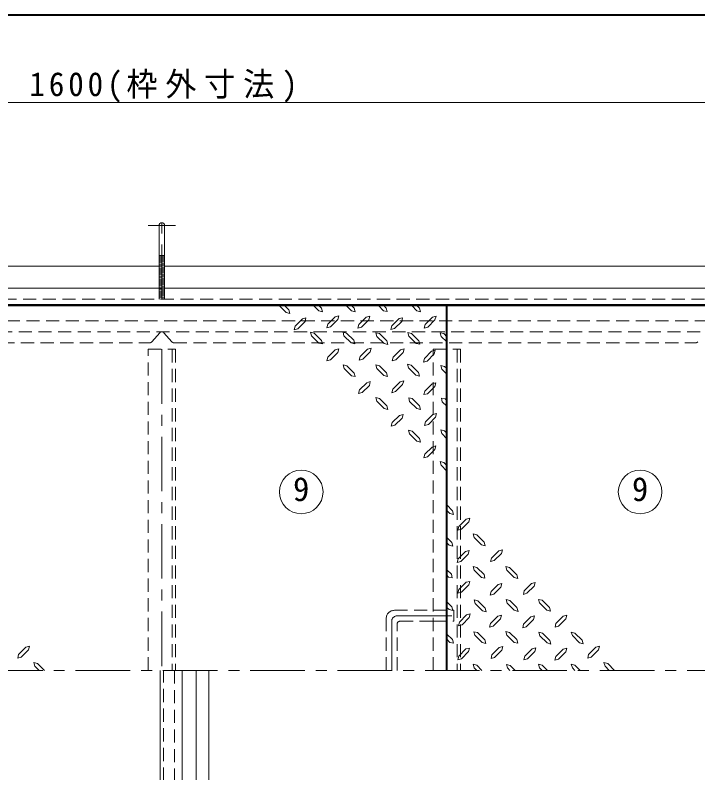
# Model space of a CAD drawing. Units: millimetres at full size, sheet at 1:10; details may follow other scales. Extents: x -2102 to 1948, y -1411 to 1399.
# Drawn here: x -441 to 184, y 706 to 1399 of the extents above; entities that cross this region are included whole.
import ezdxf
from ezdxf.enums import TextEntityAlignment as Align

# ---------------------------------------------------------------- set-up
doc = ezdxf.new("R2010")
doc.units = ezdxf.units.MM
doc.header["$LTSCALE"] = 10
doc.linetypes.add('CHAIN1', pattern=[8, 5, -1, 1, -1])
doc.linetypes.add('DASHED1', pattern=[1.8, 1.2, -0.6])
doc.layers.add('0-0____1', color=4, linetype='Continuous', lineweight=9)
doc.styles.add('ＭＳ ゴシック', font='')
doc.styles.get('ＭＳ ゴシック').set_extended_font_data('MS Gothic')

msp = doc.modelspace()

# ---------------------------------------------------------------- linework, layer by layer
at = {"layer": '0-0____1', "color": 1, "lineweight": 40}
for p, q in [((1947.86, 1399.46), (-2102.14, 1399.46)), ((-46.14, 799.46), (-46.14, 1133.46))]:
    msp.add_line(p, q, dxfattribs=at)
at = {"layer": '0-0____1'}
for p, q in [((-1107.14, 1319.46), (492.86, 1319.46)), ((-309.64, 1179.36), (-304.64, 1179.36)), ((-304.64, 1178.49), (-309.64, 1178.89)), ((-304.64, 1177.48), (-309.64, 1177.89)), ((-304.64, 1176.48), (-309.64, 1176.89)), ((-304.64, 1175.48), (-309.64, 1175.88)), ((-304.64, 1174.47), (-309.64, 1174.88)), ((-304.64, 1173.47), (-309.64, 1173.88)), ((-304.64, 1172.47), (-309.64, 1172.87)), ((-874.64, 1169.46), (-309.64, 1169.46)), ((-304.64, 1171.46), (-309.64, 1171.87)), ((-304.64, 1170.46), (-309.64, 1170.87)), ((-304.64, 1169.46), (-309.64, 1169.86)), ((-304.64, 1168.45), (-309.64, 1168.86)), ((-304.64, 1167.45), (-309.64, 1167.86)), ((-304.64, 1166.45), (-309.64, 1166.85)), ((-304.64, 1165.44), (-309.64, 1165.85)), ((-304.64, 1169.46), (497.86, 1169.46)), ((-304.64, 1164.44), (-309.64, 1164.85)), ((-304.64, 1163.44), (-309.64, 1163.84)), ((-304.64, 1162.43), (-309.64, 1162.84)), ((-304.64, 1161.43), (-309.64, 1161.84)), ((-304.64, 1160.43), (-309.64, 1160.83)), ((-304.64, 1159.42), (-309.64, 1159.83)), ((-304.64, 1158.42), (-309.64, 1158.83)), ((-304.64, 1157.42), (-309.64, 1157.82)), ((-304.64, 1156.41), (-309.64, 1156.82)), ((-304.64, 1155.41), (-309.64, 1155.82)), ((-304.64, 1154.41), (-309.64, 1154.81)), ((-304.64, 1153.4), (-309.64, 1153.81)), ((-304.64, 1152.4), (-309.64, 1152.81)), ((-304.64, 1151.4), (-309.64, 1151.8)), ((-304.64, 1150.39), (-309.64, 1150.8)), ((-305.48, 1149.46), (-309.64, 1149.8)), ((-199.75, 1133.46), (-193.41, 1127.26)), ((-194.77, 1133.46), (-190.99, 1129.68)), ((-168.21, 1133.46), (-163.48, 1128.73)), ((-138.28, 1133.46), (-133.56, 1128.73)), ((-133.35, 1133.46), (-131.04, 1131.15)), ((-131.04, 1131.15), (-130.2, 1127.79)), ((-108.7, 1133.46), (-104.26, 1128.84)), ((-103.95, 1133.46), (-101.74, 1131.25)), ((-101.74, 1131.25), (-100.9, 1128)), ((-78.33, 1133.46), (-73.6, 1128.73)), ((-73.5, 1133.46), (-71.19, 1131.15)), ((-71.19, 1131.15), (-70.24, 1127.79)), ((-130.2, 1127.79), (-133.56, 1128.73)), ((-100.9, 1128), (-104.26, 1128.84)), ((-70.24, 1127.79), (-73.6, 1128.73)), ((-185.11, 1114.66), (-178.39, 1121.38)), ((-182.59, 1112.25), (-175.98, 1118.86)), ((-178.39, 1121.38), (-175.14, 1122.22)), ((-175.14, 1122.22), (-175.98, 1118.86)), ((-152.56, 1114.03), (-146.05, 1120.65)), ((-126.63, 1116.13), (-120.01, 1122.85)), ((-124.21, 1113.72), (-117.6, 1120.33)), ((-96.6, 1114.87), (-89.88, 1121.59)), ((-94.08, 1112.46), (-87.46, 1119.07)), ((-89.88, 1121.59), (-86.62, 1122.43)), ((-86.62, 1122.43), (-87.46, 1119.07)), ((-66.04, 1116.24), (-59.43, 1122.96)), ((-63.63, 1113.82), (-57.01, 1120.44)), ((-59.43, 1122.96), (-56.07, 1123.8)), ((-56.07, 1123.8), (-57.01, 1120.44)), ((-185.11, 1114.66), (-185.95, 1111.41)), ((-182.59, 1112.25), (-185.95, 1111.41)), ((-155.08, 1116.45), (-155.92, 1113.19)), ((-152.56, 1114.03), (-155.92, 1113.19)), ((-126.63, 1116.13), (-127.57, 1112.88)), ((-124.21, 1113.72), (-127.57, 1112.88)), ((-96.6, 1114.87), (-97.44, 1111.62)), ((-94.08, 1112.46), (-97.44, 1111.62)), ((-66.04, 1116.24), (-66.99, 1112.98)), ((-63.63, 1113.82), (-66.99, 1112.98)), ((-167.68, 1108.36), (-170.94, 1109.2)), ((-170.1, 1105.84), (-170.94, 1109.2)), ((-170.1, 1105.84), (-163.48, 1099.23)), ((-167.68, 1108.36), (-161.07, 1101.64)), ((-140.38, 1105.95), (-141.22, 1109.31)), ((-137.97, 1108.36), (-141.22, 1109.31)), ((-140.38, 1105.95), (-133.77, 1099.33)), ((-137.97, 1108.36), (-131.25, 1101.75)), ((-107.73, 1107.84), (-111.09, 1108.68)), ((-110.14, 1105.32), (-111.09, 1108.68)), ((-110.14, 1105.32), (-103.63, 1098.81)), ((-107.73, 1107.84), (-101.11, 1101.22)), ((-80.85, 1105.53), (-81.79, 1108.89)), ((-78.43, 1107.94), (-81.79, 1108.89)), ((-80.85, 1105.53), (-74.23, 1098.91)), ((-78.43, 1107.94), (-71.82, 1101.33)), ((-48.82, 1107.84), (-52.18, 1108.68)), ((-51.24, 1105.32), (-52.18, 1108.68)), ((-51.24, 1105.32), (-46.14, 1100.22)), ((-48.82, 1107.84), (-46.14, 1104.78)), ((-130.41, 1098.49), (-133.77, 1099.33)), ((-131.25, 1101.75), (-130.41, 1098.49)), ((-100.27, 1097.86), (-103.63, 1098.81)), ((-101.11, 1101.22), (-100.27, 1097.86)), ((-70.87, 1098.07), (-74.23, 1098.91)), ((-71.82, 1101.33), (-70.87, 1098.07)), ((-155.08, 1086.21), (-148.47, 1092.93)), ((-152.67, 1083.79), (-146.05, 1090.41)), ((-148.47, 1092.93), (-145.21, 1093.77)), ((-145.21, 1093.77), (-146.05, 1090.41)), ((-125.47, 1086.94), (-118.86, 1093.56)), ((-123.06, 1084.53), (-116.44, 1091.14)), ((-118.86, 1093.56), (-115.6, 1094.5)), ((-115.6, 1094.5), (-116.44, 1091.14)), ((-95.23, 1086.21), (-88.62, 1092.93)), ((-92.71, 1083.79), (-86.2, 1090.41)), ((-88.62, 1092.93), (-85.26, 1093.77)), ((-85.26, 1093.77), (-86.2, 1090.41)), ((-66.67, 1085.05), (-60.06, 1091.67)), ((-60.06, 1091.67), (-56.8, 1092.61)), ((-56.8, 1092.61), (-57.64, 1089.25)), ((-155.08, 1086.21), (-156.03, 1082.95)), ((-152.67, 1083.79), (-156.03, 1082.95)), ((-125.47, 1086.94), (-126.42, 1083.58)), ((-123.06, 1084.53), (-126.42, 1083.58)), ((-95.23, 1086.21), (-96.07, 1082.95)), ((-92.71, 1083.79), (-96.07, 1082.95)), ((-66.67, 1085.05), (-67.62, 1081.69)), ((-64.26, 1082.64), (-67.62, 1081.69)), ((-64.26, 1082.64), (-57.64, 1089.25)), ((-137.76, 1078.33), (-141.01, 1079.28)), ((-140.17, 1075.92), (-141.01, 1079.28)), ((-140.17, 1075.92), (-133.56, 1069.3)), ((-137.76, 1078.33), (-131.04, 1071.72)), ((-107.94, 1078.44), (-111.3, 1079.38)), ((-110.35, 1076.02), (-111.3, 1079.38)), ((-110.35, 1076.02), (-103.74, 1069.41)), ((-107.94, 1078.44), (-101.32, 1071.82)), ((-78.85, 1078.86), (-82.11, 1079.8)), ((-81.27, 1076.44), (-82.11, 1079.8)), ((-81.27, 1076.44), (-74.65, 1069.83)), ((-78.85, 1078.86), (-72.13, 1072.24)), ((-48.19, 1077.81), (-51.55, 1078.65)), ((-50.61, 1075.29), (-51.55, 1078.65)), ((-48.19, 1077.81), (-46.14, 1075.76)), ((-130.2, 1068.46), (-133.56, 1069.3)), ((-131.04, 1071.72), (-130.2, 1068.46)), ((-100.38, 1068.46), (-103.74, 1069.41)), ((-101.32, 1071.82), (-100.38, 1068.46)), ((-71.29, 1068.88), (-74.65, 1069.83)), ((-72.13, 1072.24), (-71.29, 1068.88)), ((-50.61, 1075.29), (-46.14, 1070.82)), ((-95.65, 1057.12), (-89.04, 1063.74)), ((-66.25, 1055.23), (-59.64, 1061.95)), ((-59.64, 1061.95), (-56.28, 1062.79)), ((-56.28, 1062.79), (-57.22, 1059.43)), ((-126.1, 1056.28), (-127.05, 1052.92)), ((-123.69, 1053.87), (-117.07, 1060.48)), ((-95.65, 1057.12), (-96.6, 1053.76)), ((-93.24, 1054.71), (-96.6, 1053.76)), ((-93.24, 1054.71), (-86.62, 1061.32)), ((-66.25, 1055.23), (-67.09, 1051.98)), ((-63.73, 1052.82), (-57.22, 1059.43)), ((-123.69, 1053.87), (-127.05, 1052.92)), ((-110.14, 1045.99), (-111.09, 1049.35)), ((-107.73, 1048.41), (-111.09, 1049.35)), ((-107.73, 1048.41), (-101.11, 1041.79)), ((-77.8, 1048.3), (-81.06, 1049.14)), ((-80.22, 1045.78), (-81.06, 1049.14)), ((-77.8, 1048.3), (-71.08, 1041.58)), ((-63.73, 1052.82), (-67.09, 1051.98)), ((-50.29, 1045.47), (-51.13, 1048.83)), ((-47.77, 1047.99), (-51.13, 1048.83)), ((-47.77, 1047.99), (-46.14, 1046.36)), ((-110.14, 1045.99), (-103.63, 1039.38)), ((-101.11, 1041.79), (-100.27, 1038.43)), ((-80.22, 1045.78), (-73.6, 1039.17)), ((-71.08, 1041.58), (-70.24, 1038.33)), ((-50.29, 1045.47), (-46.14, 1041.32)), ((-100.27, 1038.43), (-103.63, 1039.38)), ((-70.24, 1038.33), (-73.6, 1039.17)), ((-59.01, 1033.71), (-55.65, 1034.55)), ((-55.65, 1034.55), (-56.59, 1031.19)), ((-96.18, 1026.36), (-89.56, 1032.97)), ((-93.76, 1023.94), (-87.15, 1030.56)), ((-65.62, 1026.99), (-66.46, 1023.73)), ((-65.62, 1026.99), (-59.01, 1033.71)), ((-63.1, 1024.57), (-56.59, 1031.19)), ((-96.18, 1026.36), (-97.12, 1023)), ((-93.76, 1023.94), (-97.12, 1023)), ((-63.1, 1024.57), (-66.46, 1023.73)), ((-77.8, 1018.48), (-81.16, 1019.32)), ((-80.22, 1015.96), (-81.16, 1019.32)), ((-80.22, 1015.96), (-73.6, 1009.45)), ((-77.8, 1018.48), (-71.19, 1011.87)), ((-50.71, 1016.38), (-51.66, 1019.74)), ((-48.3, 1018.9), (-51.66, 1019.74)), ((-50.71, 1016.38), (-46.14, 1011.63)), ((-48.3, 1018.9), (-46.14, 1016.75)), ((-70.24, 1008.51), (-73.6, 1009.45)), ((-71.19, 1011.87), (-70.24, 1008.51)), ((-66.25, 997.38), (-59.64, 1003.99)), ((-63.73, 994.96), (-57.22, 1001.58)), ((-59.64, 1003.99), (-56.28, 1004.94)), ((-56.28, 1004.94), (-57.22, 1001.58)), ((-66.25, 997.38), (-67.09, 994.02)), ((-63.73, 994.96), (-67.09, 994.02)), ((-51.24, 987.3), (-52.18, 990.66)), ((-48.82, 989.82), (-52.18, 990.66)), ((-51.24, 987.3), (-46.14, 982)), ((-48.82, 989.82), (-46.14, 987.14)), ((-41.05, 945.62), (-46.14, 950.91)), ((-43.47, 943.1), (-46.14, 945.77)), ((-41.05, 945.62), (-40.11, 942.26)), ((-43.47, 943.1), (-40.11, 942.26)), ((-28.56, 937.95), (-35.07, 931.34)), ((-28.56, 937.95), (-25.2, 938.9)), ((-26.04, 935.54), (-25.2, 938.9)), ((-36.01, 927.98), (-35.07, 931.34)), ((-26.04, 935.54), (-32.65, 928.92)), ((-32.65, 928.92), (-36.01, 927.98)), ((-22.05, 924.41), (-18.69, 923.46)), ((-21.1, 921.05), (-22.05, 924.41)), ((-12.07, 916.95), (-18.69, 923.46)), ((-41.58, 916.53), (-46.14, 921.28)), ((-43.99, 914.01), (-46.14, 916.16)), ((-41.58, 916.53), (-40.63, 913.17)), ((-14.49, 914.43), (-21.1, 921.05)), ((-12.07, 916.95), (-11.13, 913.59)), ((-43.99, 914.01), (-40.63, 913.17)), ((-29.19, 908.34), (-25.83, 909.18)), ((-26.67, 905.93), (-25.83, 909.18)), ((-14.49, 914.43), (-11.13, 913.59)), ((1.47, 908.97), (-5.14, 902.36)), ((1.47, 908.97), (4.83, 909.92)), ((3.89, 906.56), (4.83, 909.92)), ((-29.19, 908.34), (-35.7, 901.73)), ((-26.67, 905.93), (-33.28, 899.21)), ((3.89, 906.56), (-2.73, 899.94)), ((-36.64, 898.37), (-35.7, 901.73)), ((-33.28, 899.21), (-36.64, 898.37)), ((-42, 887.45), (-46.14, 891.59)), ((-22.05, 894.59), (-18.69, 893.75)), ((-21.21, 891.33), (-22.05, 894.59)), ((-14.49, 884.61), (-21.21, 891.33)), ((-12.07, 887.13), (-18.69, 893.75)), ((7.98, 894.48), (11.34, 893.54)), ((8.82, 891.12), (7.98, 894.48)), ((15.44, 884.51), (8.82, 891.12)), ((17.85, 886.92), (11.34, 893.54)), ((-44.52, 884.93), (-46.14, 886.55)), ((-44.52, 884.93), (-41.16, 884.09)), ((-42, 887.45), (-41.16, 884.09)), ((-14.49, 884.61), (-11.23, 883.77)), ((-12.07, 887.13), (-11.23, 883.77)), ((15.44, 884.51), (18.8, 883.56)), ((17.85, 886.92), (18.8, 883.56)), ((-28.56, 880.1), (-35.07, 873.48)), ((-26.04, 877.68), (-32.65, 870.96)), ((-28.56, 880.1), (-25.2, 880.94)), ((-26.04, 877.68), (-25.2, 880.94)), ((0.95, 878.21), (-5.67, 871.59)), ((3.36, 875.79), (-3.25, 869.18)), ((0.95, 878.21), (4.31, 879.15)), ((3.36, 875.79), (4.31, 879.15)), ((31.4, 879.05), (24.78, 872.43)), ((31.4, 879.05), (34.76, 879.99)), ((33.81, 876.63), (34.76, 879.99)), ((-36.01, 870.12), (-35.07, 873.48)), ((-32.65, 870.96), (-36.01, 870.12)), ((-41.68, 857.63), (-46.14, 862.09)), ((-21, 864.03), (-17.64, 863.09)), ((-20.16, 860.67), (-21, 864.03)), ((-13.44, 854.06), (-20.16, 860.67)), ((-11.02, 856.47), (-17.64, 863.09)), ((8.09, 864.45), (11.45, 863.51)), ((9.03, 861.09), (8.09, 864.45)), ((15.65, 854.48), (9.03, 861.09)), ((18.06, 856.89), (11.45, 863.51)), ((37.91, 864.45), (41.27, 863.61)), ((38.75, 861.2), (37.91, 864.45)), ((45.47, 854.58), (38.75, 861.2)), ((47.88, 857), (41.27, 863.61)), ((-44.1, 855.11), (-46.14, 857.15)), ((-44.1, 855.11), (-40.74, 854.27)), ((-41.68, 857.63), (-40.74, 854.27)), ((-13.44, 854.06), (-10.18, 853.11)), ((-11.02, 856.47), (-10.18, 853.11)), ((15.65, 854.48), (19.01, 853.53)), ((18.06, 856.89), (19.01, 853.53)), ((45.47, 854.58), (48.72, 853.64)), ((47.88, 857), (48.72, 853.64)), ((-28.03, 850.28), (-34.65, 843.66)), ((-25.62, 847.86), (-32.23, 841.25)), ((-28.03, 850.28), (-24.67, 851.22)), ((-25.62, 847.86), (-24.67, 851.22)), ((0.42, 849.12), (-6.09, 842.51)), ((2.94, 846.71), (-3.67, 839.99)), ((0.42, 849.12), (3.78, 849.96)), ((2.94, 846.71), (3.78, 849.96)), ((30.77, 848.39), (24.15, 841.77)), ((30.77, 848.39), (34.13, 849.33)), ((33.18, 845.97), (34.13, 849.33)), ((60.38, 849.12), (53.76, 842.51)), ((62.79, 846.71), (56.18, 839.99)), ((60.38, 849.12), (63.74, 849.96)), ((62.79, 846.71), (63.74, 849.96)), ((-35.49, 840.3), (-34.65, 843.66)), ((-32.23, 841.25), (-35.49, 840.3)), ((-7.03, 839.15), (-6.09, 842.51)), ((-3.67, 839.99), (-7.03, 839.15)), ((23.31, 838.41), (24.15, 841.77)), ((33.18, 845.97), (26.57, 839.36)), ((52.92, 839.15), (53.76, 842.51)), ((56.18, 839.99), (52.92, 839.15)), ((-41.05, 827.6), (-46.14, 832.69)), ((-21.42, 834.84), (-18.06, 834)), ((-20.47, 831.59), (-21.42, 834.84)), ((-11.44, 827.39), (-18.06, 834)), ((7.98, 835.05), (11.34, 834.11)), ((8.82, 831.69), (7.98, 835.05)), ((17.85, 827.6), (11.34, 834.11)), ((26.57, 839.36), (23.31, 838.41)), ((38.12, 834.42), (41.48, 833.58)), ((38.96, 831.17), (38.12, 834.42)), ((48.09, 826.97), (41.48, 833.58)), ((77.81, 827.07), (71.19, 833.69)), ((-43.47, 825.08), (-46.14, 828.14)), ((-41.05, 827.6), (-40.11, 824.24)), ((-13.86, 824.97), (-20.47, 831.59)), ((-11.44, 827.39), (-10.5, 824.03)), ((15.44, 825.08), (8.82, 831.69)), ((17.85, 827.6), (18.8, 824.24)), ((45.68, 824.55), (38.96, 831.17)), ((48.09, 826.97), (48.93, 823.61)), ((75.39, 824.55), (68.78, 831.27)), ((77.81, 827.07), (78.65, 823.71)), ((-431.7, 820.67), (-438.31, 814.05)), ((-431.7, 820.67), (-428.34, 821.51)), ((-429.18, 818.25), (-428.34, 821.51)), ((-43.47, 825.08), (-40.11, 824.24)), ((-28.66, 819.09), (-35.28, 812.48)), ((-28.66, 819.09), (-25.3, 819.93)), ((-26.25, 816.68), (-25.3, 819.93)), ((-13.86, 824.97), (-10.5, 824.03)), ((1.79, 820.46), (-4.83, 813.84)), ((1.79, 820.46), (5.15, 821.3)), ((4.31, 818.04), (5.15, 821.3)), ((15.44, 825.08), (18.8, 824.24)), ((31.92, 819.2), (25.31, 812.58)), ((31.92, 819.2), (35.28, 820.04)), ((34.34, 816.78), (35.28, 820.04)), ((45.68, 824.55), (48.93, 823.61)), ((60.27, 818.88), (53.76, 812.27)), ((60.27, 818.88), (63.63, 819.72)), ((62.79, 816.47), (63.63, 819.72)), ((75.39, 824.55), (78.65, 823.71)), ((90.3, 820.67), (83.69, 814.05)), ((90.3, 820.67), (93.66, 821.51)), ((92.82, 818.25), (93.66, 821.51)), ((-439.15, 810.69), (-438.31, 814.05)), ((-429.18, 818.25), (-435.9, 811.53)), ((-36.22, 809.12), (-35.28, 812.48)), ((-26.25, 816.68), (-32.86, 809.96)), ((-5.67, 810.48), (-4.83, 813.84)), ((4.31, 818.04), (-2.41, 811.32)), ((34.34, 816.78), (27.72, 810.06)), ((82.85, 810.69), (83.69, 814.05)), ((92.82, 818.25), (86.1, 811.53)), ((-435.9, 811.53), (-439.15, 810.69)), ((-414.54, 799.46), (-420.88, 805.65)), ((-32.86, 809.96), (-36.22, 809.12)), ((-22.05, 805.13), (-18.69, 804.18)), ((-21.1, 801.77), (-22.05, 805.13)), ((-2.41, 811.32), (-5.67, 810.48)), ((8.61, 804.92), (11.97, 804.08)), ((9.45, 801.66), (8.61, 804.92)), ((37.91, 805.13), (41.27, 804.18)), ((38.75, 801.77), (37.91, 805.13)), ((86.1, 811.53), (82.85, 810.69)), ((107.46, 799.46), (101.12, 805.65)), ((-419.52, 799.46), (-423.3, 803.24)), ((-275.64, 799.46), (-275.64, 584.46)), ((-264.14, 799.46), (-264.14, 553.96)), ((-18.79, 799.46), (-21.1, 801.77)), ((-13.96, 799.46), (-18.69, 804.18)), ((11.66, 799.46), (9.45, 801.66)), ((16.42, 799.46), (11.97, 804.08)), ((41.06, 799.46), (38.75, 801.77)), ((45.99, 799.46), (41.27, 804.18)), ((75.92, 799.46), (71.19, 804.18)), ((102.48, 799.46), (98.7, 803.24))]:
    msp.add_line(p, q, dxfattribs=at)
at = {"layer": '0-0____1', "linetype": 'CHAIN1'}
for p, q in [((-307.14, 1139.46), (-307.14, 1219.36)), ((-319.64, 1206.86), (-294.64, 1206.86)), ((-307.14, 1093.46), (-307.14, 799.46)), ((-91.64, 849.46), (-39.64, 849.46)), ((-96.64, 799.46), (-96.64, 844.46)), ((-1266.14, 799.46), (857.86, 799.46))]:
    msp.add_line(p, q, dxfattribs=at)
at = {"layer": '0-0____1', "color": 7, "lineweight": 18}
for p, q in [((-309.64, 1206.86), (-309.64, 1149.46)), ((-304.64, 1206.86), (-304.64, 1149.46)), ((492.86, 1149.46), (-1107.14, 1149.46)), ((477.86, 1134.46), (-1092.14, 1134.46)), ((-308.64, 490.46), (-308.64, 799.46)), ((-288.64, 799.46), (-288.64, 519.53))]:
    msp.add_line(p, q, dxfattribs=at)
at = {"layer": '0-0____1', "linetype": 'DASHED1'}
for p, q in [((-309.64, 1149.46), (-309.64, 1139.46)), ((-304.64, 1148.39), (-309.64, 1148.79)), ((-304.64, 1147.38), (-309.64, 1147.79)), ((-304.64, 1146.38), (-309.64, 1146.79)), ((-304.64, 1145.38), (-309.64, 1145.78)), ((-304.64, 1149.39), (-305.48, 1149.46)), ((-304.64, 1149.46), (-304.64, 1139.46)), ((-1082.14, 1139.46), (467.86, 1139.46)), ((-304.64, 1144.37), (-309.64, 1144.78)), ((-304.64, 1143.37), (-309.64, 1143.78)), ((-304.64, 1142.37), (-309.64, 1142.77)), ((-304.64, 1141.36), (-309.64, 1141.77)), ((-304.64, 1140.36), (-309.64, 1140.77)), ((-305.89, 1139.46), (-309.64, 1139.76)), ((462.86, 1119.46), (-862.55, 1119.46)), ((437.86, 1109.46), (-1052.14, 1109.46)), ((-309.02, 1108.61), (-316.3, 1100.31)), ((-305.27, 1108.61), (-297.99, 1100.31)), ((-796.11, 1099.46), (-318.18, 1099.46)), ((-296.11, 1099.46), (181.82, 1099.46)), ((-297.64, 1093.46), (-297.64, 799.46)), ((-36.64, 1093.46), (-36.64, 799.46)), ((-58.64, 854.46), (-39.64, 854.46)), ((-39.64, 844.46), (-39.64, 854.46)), ((-58.64, 844.46), (-39.64, 844.46)), ((-305.64, 500.46), (-305.64, 799.46)), ((-295.64, 799.46), (-295.64, 584.46))]:
    msp.add_line(p, q, dxfattribs=at)
at = {"layer": '0-0____1', "color": 5, "lineweight": 25}
msp.add_line((-866.13, 1133.46), (475.86, 1133.46), dxfattribs=at)
at = {"layer": '0-0____1', "color": 7, "linetype": 'DASHED1', "lineweight": 18}
for p, q in [((-319.64, 1093.46), (-294.64, 1093.46)), ((-319.64, 799.46), (-319.64, 1093.46)), ((-294.64, 1093.46), (-294.64, 799.46)), ((-58.64, 1093.46), (-33.64, 1093.46)), ((-58.64, 799.46), (-58.64, 1093.46)), ((-33.64, 1093.46), (-33.64, 799.46)), ((-94.14, 854.46), (-58.64, 854.46)), ((-101.64, 799.46), (-101.64, 846.96)), ((-91.64, 799.46), (-91.64, 841.96)), ((-89.14, 844.46), (-58.64, 844.46))]:
    msp.add_line(p, q, dxfattribs=at)
at = {"layer": '0-0____1'}
for points in [[(-163.38, 1133.46), (-161.07, 1131.15), (-160.12, 1127.89), (-163.48, 1128.73)], [(-190.99, 1129.68), (-190.05, 1126.32), (-193.41, 1127.26)], [(-155.08, 1116.45), (-148.47, 1123.17), (-145.11, 1124.01), (-146.05, 1120.65)], [(-120.01, 1122.85), (-116.76, 1123.69), (-117.6, 1120.33)], [(-161.07, 1101.64), (-160.12, 1098.39), (-163.48, 1099.23)], [(-126.1, 1056.28), (-119.49, 1062.9), (-116.23, 1063.84), (-117.07, 1060.48)], [(-89.04, 1063.74), (-85.68, 1064.58), (-86.62, 1061.32)], [(-89.56, 1032.97), (-86.2, 1033.81), (-87.15, 1030.56)], [(-2.73, 899.94), (-6.09, 899.1), (-5.14, 902.36)], [(33.81, 876.63), (27.2, 870.02), (23.94, 869.07), (24.78, 872.43)], [(-3.25, 869.18), (-6.61, 868.34), (-5.67, 871.59)], [(68.78, 831.27), (67.83, 834.53), (71.19, 833.69)], [(27.72, 810.06), (24.47, 809.22), (25.31, 812.58)], [(62.79, 816.47), (56.18, 809.75), (52.82, 808.91), (53.76, 812.27)], [(-423.3, 803.24), (-424.24, 806.6), (-420.88, 805.65)], [(71.09, 799.46), (68.78, 801.77), (67.83, 805.02), (71.19, 804.18)], [(98.7, 803.24), (97.76, 806.6), (101.12, 805.65)]]:
    msp.add_lwpolyline(points, dxfattribs=at)
at = {"layer": '0-0____1', "color": 7, "lineweight": 18}
for centre in [(-179.5, 962.89), (130.86, 962.89)]:
    msp.add_circle(centre, 20, dxfattribs=at)
msp.add_arc((-307.14, 1206.86), 2.5, 0, 180, dxfattribs=at)
at = {"layer": '0-0____1', "linetype": 'DASHED1'}
for centre, start, end in [((-307.14, 1106.96), 41.25117, 138.74883), ((-318.18, 1101.96), 270, 318.74883), ((-296.11, 1101.96), 221.25117, 270), ((181.82, 1101.96), 270, 318.74883)]:
    msp.add_arc(centre, 2.5, start, end, dxfattribs=at)
at = {"layer": '0-0____1', "color": 7, "linetype": 'DASHED1', "lineweight": 18}
for centre, radius in [((-94.14, 846.96), 7.5), ((-89.14, 841.96), 2.5)]:
    msp.add_arc(centre, radius, 90, 180, dxfattribs=at)
at = {"layer": '0-0____1', "linetype": 'CHAIN1'}
msp.add_arc((-91.64, 844.46), 5, 90, 180, dxfattribs=at)

# ---------------------------------------------------------------- texts
at = {"layer": '0-0____1', "color": 7, "style": 'ＭＳ ゴシック'}
for p in [(-187, 947.89), (123.36, 947.89)]:
    msp.add_text('9', height=21.99, dxfattribs=at).set_placement(p, align=Align.BOTTOM_LEFT)
at = {"layer": '0-0____1', "color": 7, "insert": (-428.39, 1319.46), "char_height": 21.99, "attachment_point": 7, "style": 'ＭＳ ゴシック'}
msp.add_mtext('\\T1.25;\\W0.95;1600(枠外寸法)', dxfattribs=at)

doc.saveas('drawing.dxf')
